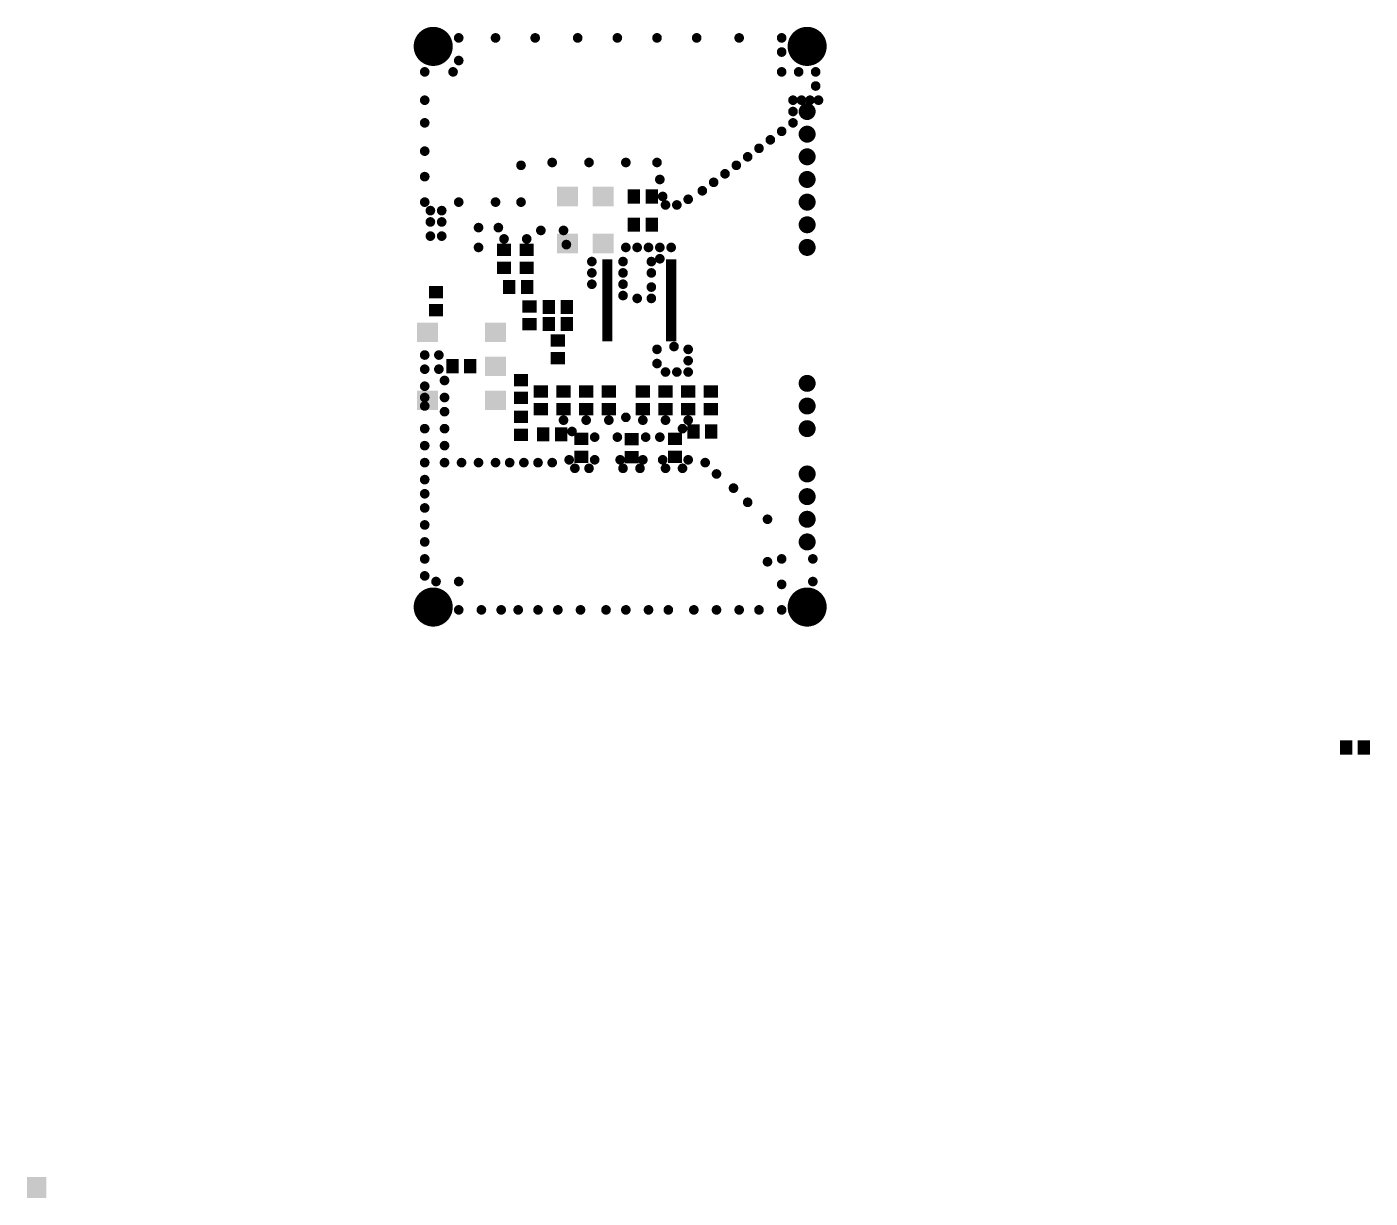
# Model space of a CAD drawing. Extents: x -1 to 149, y -1 to 130.
import ezdxf

# ---------------------------------------------------------------- set-up
doc = ezdxf.new("R2010")
doc.units = 0
doc.layers.add('Top_Mask', color=4, linetype='CONTINUOUS')

# ---------------------------------------------------------------- blocks, each defined once
blk = doc.blocks.new('UNIT_DISC')
at = {"linetype": 'CONTINUOUS', "const_width": 0.5}
blk.add_lwpolyline([(0.25, 0, 1), (-0.25, 0, 1)], format="xyb", close=True, dxfattribs=at)
blk = doc.blocks.new('SHAPE_EL_425_425_0_0_0_0')
at = {"xscale": 1.081, "yscale": 1.081, "zscale": 1.081}
blk.add_blockref('UNIT_DISC', (0, 0), dxfattribs=at)
blk = doc.blocks.new('zaclepki')
at = {"layer": 'Top_Mask'}
blk.add_blockref('SHAPE_EL_425_425_0_0_0_0', (0, 0), dxfattribs=at)
blk = doc.blocks.new('SHAPE_SQ_543_622_0_0_0_0')
blk.add_solid([(-0.6905, -0.7905), (0.6905, -0.7905), (-0.6905, 0.7905), (0.6905, 0.7905)])
blk = doc.blocks.new('1x1_23')
at = {"layer": 'Top_Mask'}
blk.add_blockref('SHAPE_SQ_543_622_0_0_0_0', (0, 0), dxfattribs=at)
blk = doc.blocks.new('1x1_222')
at = {"layer": 'Top_Mask'}
blk.add_blockref('SHAPE_SQ_543_622_0_0_0_0', (0, 0), dxfattribs=at)
blk = doc.blocks.new('C13')
at = {"rotation": 270}
for name, p in [('1x1_222', (59.055, 89.265)), ('1x1_23', (59.055, 87.265))]:
    blk.add_blockref(name, p, dxfattribs=at)
blk = doc.blocks.new('SHAPE_SQ_858_937_0_0_0_0')
blk.add_solid([(-1.0905, -1.1905), (1.0905, -1.1905), (-1.0905, 1.1905), (1.0905, 1.1905)])
blk = doc.blocks.new('1x1_221')
at = {"layer": 'Top_Mask'}
blk.add_blockref('SHAPE_SQ_543_622_0_0_0_0', (0, 0), dxfattribs=at)
blk = doc.blocks.new('13')
at = {"rotation": 90}
for name, p in [('1x1_222', (56.515, 89.265)), ('1x1_221', (56.515, 87.265))]:
    blk.add_blockref(name, p, dxfattribs=at)
at = {"layer": 'Top_Mask'}
blk.add_blockref('SHAPE_SQ_858_937_0_0_0_0', (0, 0), dxfattribs=at)
blk = doc.blocks.new('1x1_22')
at = {"layer": 'Top_Mask'}
blk.add_blockref('SHAPE_SQ_543_622_0_0_0_0', (0, 0), dxfattribs=at)
blk = doc.blocks.new('1x1_21')
at = {"layer": 'Top_Mask'}
blk.add_blockref('SHAPE_SQ_543_622_0_0_0_0', (0, 0), dxfattribs=at)
blk = doc.blocks.new('R3')
at = {"rotation": 270}
for name, p in [('1x1_21', (58.42, 94.98)), ('1x1_22', (58.42, 92.98))]:
    blk.add_blockref(name, p, dxfattribs=at)
blk = doc.blocks.new('1x1_226')
at = {"layer": 'Top_Mask'}
blk.add_blockref('SHAPE_SQ_543_622_0_0_0_0', (0, 0), dxfattribs=at)
blk = doc.blocks.new('1x1_24')
at = {"layer": 'Top_Mask'}
blk.add_blockref('SHAPE_SQ_543_622_0_0_0_0', (0, 0), dxfattribs=at)
blk = doc.blocks.new('R4')
for name, p in [('1x1_24', (57.42, 96.8375)), ('1x1_226', (59.42, 96.8375))]:
    blk.add_blockref(name, p)
blk = doc.blocks.new('1x1_28')
at = {"layer": 'Top_Mask'}
blk.add_blockref('SHAPE_SQ_543_622_0_0_0_0', (0, 0), dxfattribs=at)
blk = doc.blocks.new('C6')
at = {"rotation": 270}
for name, p in [('1x1_23', (54.9275, 105.14)), ('1x1_28', (54.9275, 103.14))]:
    blk.add_blockref(name, p, dxfattribs=at)
blk = doc.blocks.new('1x1_26')
at = {"layer": 'Top_Mask'}
blk.add_blockref('SHAPE_SQ_543_622_0_0_0_0', (0, 0), dxfattribs=at)
blk = doc.blocks.new('C2')
at = {"rotation": 90}
for name, p in [('1x1_26', (64.135, 89.265)), ('1x1_23', (64.135, 87.265))]:
    blk.add_blockref(name, p, dxfattribs=at)
blk = doc.blocks.new('1x1_223')
at = {"layer": 'Top_Mask'}
blk.add_blockref('SHAPE_SQ_543_622_0_0_0_0', (0, 0), dxfattribs=at)
blk = doc.blocks.new('C14')
at = {"rotation": 90}
for name, p in [('1x1_223', (73.025, 89.265)), ('1x1_23', (73.025, 87.265))]:
    blk.add_blockref(name, p, dxfattribs=at)
blk = doc.blocks.new('1x1_228')
at = {"layer": 'Top_Mask'}
blk.add_blockref('SHAPE_SQ_543_622_0_0_0_0', (0, 0), dxfattribs=at)
blk = doc.blocks.new('R1')
at = {"rotation": 90}
for name, p in [('1x1_228', (70.485, 89.265)), ('1x1_23', (70.485, 87.265))]:
    blk.add_blockref(name, p, dxfattribs=at)
blk = doc.blocks.new('SHAPE_EL_1724_1724_0_0_0_0')
at = {"xscale": 4.381, "yscale": 4.381, "zscale": 4.381}
blk.add_blockref('UNIT_DISC', (0, 0), dxfattribs=at)
blk = doc.blocks.new('diam_swer')
at = {"layer": 'Top_Mask'}
blk.add_blockref('SHAPE_EL_1724_1724_0_0_0_0', (0, 0), dxfattribs=at)
blk = doc.blocks.new('1x1_25')
at = {"layer": 'Top_Mask'}
blk.add_blockref('SHAPE_SQ_543_622_0_0_0_0', (0, 0), dxfattribs=at)
blk = doc.blocks.new('C10')
for name, p in [('1x1_23', (46.6, 92.1)), ('1x1_25', (48.6, 92.1))]:
    blk.add_blockref(name, p)
blk = doc.blocks.new('C15')
for name, p in [('1x1_221', (56.785, 84.455)), ('1x1_23', (58.785, 84.455))]:
    blk.add_blockref(name, p)
blk = doc.blocks.new('1x1_227')
at = {"layer": 'Top_Mask'}
blk.add_blockref('SHAPE_SQ_543_622_0_0_0_0', (0, 0), dxfattribs=at)
blk = doc.blocks.new('R5')
for name, p in [('1x1_28', (57.42, 98.7425)), ('1x1_227', (59.42, 98.7425))]:
    blk.add_blockref(name, p)
blk = doc.blocks.new('C4')
at = {"rotation": 90}
for name, p in [('1x1_28', (55.245, 98.79)), ('1x1_24', (55.245, 96.79))]:
    blk.add_blockref(name, p, dxfattribs=at)
blk = doc.blocks.new('1x1_2')
at = {"layer": 'Top_Mask'}
blk.add_blockref('SHAPE_SQ_543_622_0_0_0_0', (0, 0), dxfattribs=at)
blk = doc.blocks.new('R8')
at = {"rotation": 270}
for p in [(66.7, 83.9), (66.7, 81.9)]:
    blk.add_blockref('1x1_2', p, dxfattribs=at)
blk = doc.blocks.new('R9')
at = {"rotation": 270}
for p in [(71.5575, 83.935), (71.5575, 81.935)]:
    blk.add_blockref('1x1_2', p, dxfattribs=at)
blk = doc.blocks.new('C3')
at = {"rotation": 90}
for name, p in [('1x1_26', (61.595, 89.265)), ('1x1_23', (61.595, 87.265))]:
    blk.add_blockref(name, p, dxfattribs=at)
blk = doc.blocks.new('R6')
at = {"rotation": 270}
for name, p in [('1x1_25', (54.2925, 90.535)), ('1x1_228', (54.2925, 88.535))]:
    blk.add_blockref(name, p, dxfattribs=at)
blk = doc.blocks.new('C5')
for name, p in [('1x1_24', (52.975, 100.965)), ('1x1_28', (54.975, 100.965))]:
    blk.add_blockref(name, p)
blk = doc.blocks.new('C7')
at = {"rotation": 270}
for name, p in [('1x1_23', (52.3875, 105.14)), ('1x1_24', (52.3875, 103.14))]:
    blk.add_blockref(name, p, dxfattribs=at)
blk = doc.blocks.new('C1')
at = {"rotation": 90}
for name, p in [('1x1_228', (67.945, 89.265)), ('1x1_23', (67.945, 87.265))]:
    blk.add_blockref(name, p, dxfattribs=at)
blk = doc.blocks.new('15')
at = {"rotation": 270}
for name, p in [('1x1_223', (75.565, 89.265)), ('1x1_221', (75.565, 87.265))]:
    blk.add_blockref(name, p, dxfattribs=at)
blk = doc.blocks.new('C12')
at = {"rotation": 180}
for name, p in [('1x1_221', (66.945, 111.125)), ('1x1_23', (68.945, 111.125))]:
    blk.add_blockref(name, p, dxfattribs=at)
blk = doc.blocks.new('1x1_220')
at = {"layer": 'Top_Mask'}
blk.add_blockref('SHAPE_SQ_543_622_0_0_0_0', (0, 0), dxfattribs=at)
blk = doc.blocks.new('1x1_225')
at = {"layer": 'Top_Mask'}
blk.add_blockref('SHAPE_SQ_543_622_0_0_0_0', (0, 0), dxfattribs=at)
blk = doc.blocks.new('C11')
for name, p in [('1x1_225', (66.945, 107.95)), ('1x1_220', (68.945, 107.95))]:
    blk.add_blockref(name, p)
blk = doc.blocks.new('R7')
at = {"rotation": 270}
for p in [(61.0575, 83.935), (61.0575, 81.935)]:
    blk.add_blockref('1x1_2', p, dxfattribs=at)
blk = doc.blocks.new('R2')
at = {"rotation": 90}
for name, p in [('1x1_228', (54.2925, 86.4075)), ('1x1_221', (54.2925, 84.4075))]:
    blk.add_blockref(name, p, dxfattribs=at)
blk = doc.blocks.new('1x1_27')
at = {"layer": 'Top_Mask'}
blk.add_blockref('SHAPE_SQ_543_622_0_0_0_0', (0, 0), dxfattribs=at)
blk = doc.blocks.new('C8')
at = {"rotation": 270}
for name, p in [('1x1_2', (44.7675, 100.3775)), ('1x1_27', (44.7675, 98.3775))]:
    blk.add_blockref(name, p, dxfattribs=at)
blk = doc.blocks.new('C16')
for name, p in [('1x1_23', (73.6125, 84.7725)), ('1x1_221', (75.6125, 84.7725))]:
    blk.add_blockref(name, p)
blk = doc.blocks.new('SHAPE_SQ_937_858_0_0_0_0')
blk.add_solid([(-1.1905, -1.0905), (1.1905, -1.0905), (-1.1905, 1.0905), (1.1905, 1.0905)])
blk = doc.blocks.new('gen_pad3')
at = {"layer": 'Top_Mask'}
blk.add_blockref('SHAPE_SQ_937_858_0_0_0_0', (0, 0), dxfattribs=at)
blk = doc.blocks.new('gen_pad7')
at = {"layer": 'Top_Mask'}
blk.add_blockref('SHAPE_SQ_937_858_0_0_0_0', (0, 0), dxfattribs=at)
blk = doc.blocks.new('gen_pad2')
at = {"layer": 'Top_Mask'}
blk.add_blockref('SHAPE_SQ_937_858_0_0_0_0', (0, 0), dxfattribs=at)
blk = doc.blocks.new('gen_pad5')
at = {"layer": 'Top_Mask'}
blk.add_blockref('SHAPE_SQ_937_858_0_0_0_0', (0, 0), dxfattribs=at)
blk = doc.blocks.new('gen_pad1')
at = {"layer": 'Top_Mask'}
blk.add_blockref('SHAPE_SQ_937_858_0_0_0_0', (0, 0), dxfattribs=at)
blk = doc.blocks.new('11')
for name, p in [('gen_pad7', (43.815, 95.885)), ('gen_pad1', (51.435, 95.885)), ('gen_pad5', (51.435, 92.075)), ('gen_pad3', (43.815, 88.265)), ('gen_pad2', (51.435, 88.265))]:
    blk.add_blockref(name, p)
blk = doc.blocks.new('SHAPE_EL_750_750_0_0_0_0')
at = {"xscale": 1.905, "yscale": 1.905, "zscale": 1.905}
blk.add_blockref('UNIT_DISC', (0, 0), dxfattribs=at)
blk = doc.blocks.new('_Default_pad3')
at = {"layer": 'Top_Mask'}
blk.add_blockref('SHAPE_EL_750_750_0_0_0_0', (0, 0), dxfattribs=at)
blk = doc.blocks.new('_Default_pad19')
at = {"layer": 'Top_Mask'}
blk.add_blockref('SHAPE_EL_750_750_0_0_0_0', (0, 0), dxfattribs=at)
blk = doc.blocks.new('_Default_pad18')
at = {"layer": 'Top_Mask'}
blk.add_blockref('SHAPE_EL_750_750_0_0_0_0', (0, 0), dxfattribs=at)
blk = doc.blocks.new('_Default_pad16')
at = {"layer": 'Top_Mask'}
blk.add_blockref('SHAPE_EL_750_750_0_0_0_0', (0, 0), dxfattribs=at)
blk = doc.blocks.new('_Default_pad15')
at = {"layer": 'Top_Mask'}
blk.add_blockref('SHAPE_EL_750_750_0_0_0_0', (0, 0), dxfattribs=at)
blk = doc.blocks.new('_Default_pad14')
at = {"layer": 'Top_Mask'}
blk.add_blockref('SHAPE_EL_750_750_0_0_0_0', (0, 0), dxfattribs=at)
blk = doc.blocks.new('_Default_pad12')
at = {"layer": 'Top_Mask'}
blk.add_blockref('SHAPE_EL_750_750_0_0_0_0', (0, 0), dxfattribs=at)
blk = doc.blocks.new('_Default_pad10')
at = {"layer": 'Top_Mask'}
blk.add_blockref('SHAPE_EL_750_750_0_0_0_0', (0, 0), dxfattribs=at)
blk = doc.blocks.new('_Default_pad9')
at = {"layer": 'Top_Mask'}
blk.add_blockref('SHAPE_EL_750_750_0_0_0_0', (0, 0), dxfattribs=at)
blk = doc.blocks.new('_Default_pad17')
at = {"layer": 'Top_Mask'}
blk.add_blockref('SHAPE_EL_750_750_0_0_0_0', (0, 0), dxfattribs=at)
blk = doc.blocks.new('_Default_pad20')
at = {"layer": 'Top_Mask'}
blk.add_blockref('SHAPE_EL_750_750_0_0_0_0', (0, 0), dxfattribs=at)
blk = doc.blocks.new('_Default_pad21')
at = {"layer": 'Top_Mask'}
blk.add_blockref('SHAPE_EL_750_750_0_0_0_0', (0, 0), dxfattribs=at)
blk = doc.blocks.new('_Default_pad11')
at = {"layer": 'Top_Mask'}
blk.add_blockref('SHAPE_EL_750_750_0_0_0_0', (0, 0), dxfattribs=at)
blk = doc.blocks.new('_Default_pad13')
at = {"layer": 'Top_Mask'}
blk.add_blockref('SHAPE_EL_750_750_0_0_0_0', (0, 0), dxfattribs=at)
blk = doc.blocks.new('U3')
at = {"rotation": 90}
for name, p in [('_Default_pad3', (86.36, 120.65)), ('_Default_pad20', (86.36, 118.11)), ('_Default_pad19', (86.36, 115.57)), ('_Default_pad18', (86.36, 113.03)), ('_Default_pad17', (86.36, 110.49)), ('_Default_pad16', (86.36, 107.95)), ('_Default_pad15', (86.36, 105.41)), ('_Default_pad14', (86.36, 90.17)), ('_Default_pad13', (86.36, 87.63)), ('_Default_pad12', (86.36, 85.09)), ('_Default_pad11', (86.36, 80.01)), ('_Default_pad10', (86.36, 77.47)), ('_Default_pad9', (86.36, 74.93)), ('_Default_pad21', (86.36, 72.39))]:
    blk.add_blockref(name, p, dxfattribs=at)
blk = doc.blocks.new('1')
at = {"layer": 'Top_Mask'}
blk.add_blockref('SHAPE_SQ_858_937_0_0_0_0', (0, 0), dxfattribs=at)
blk = doc.blocks.new('121')
at = {"layer": 'Top_Mask'}
blk.add_blockref('SHAPE_SQ_858_937_0_0_0_0', (0, 0), dxfattribs=at)
blk = doc.blocks.new('125')
at = {"layer": 'Top_Mask'}
blk.add_blockref('SHAPE_SQ_858_937_0_0_0_0', (0, 0), dxfattribs=at)
blk = doc.blocks.new('12')
at = {"rotation": 270}
for name, p in [('1', (59.5, 111.125)), ('121', (63.5, 111.125)), ('13', (59.5, 105.855)), ('125', (63.5, 105.855))]:
    blk.add_blockref(name, p, dxfattribs=at)
blk = doc.blocks.new('SHAPE_SQ_450_299_0_0_0_0')
blk.add_solid([(-0.5715, -0.3805), (0.5715, -0.3805), (-0.5715, 0.3805), (0.5715, 0.3805)])
blk = doc.blocks.new('ad920013')
at = {"layer": 'Top_Mask'}
blk.add_blockref('SHAPE_SQ_450_299_0_0_0_0', (0, 0), dxfattribs=at)
blk = doc.blocks.new('ad920014')
at = {"layer": 'Top_Mask'}
blk.add_blockref('SHAPE_SQ_450_299_0_0_0_0', (0, 0), dxfattribs=at)
blk = doc.blocks.new('ad920015')
at = {"layer": 'Top_Mask'}
blk.add_blockref('SHAPE_SQ_450_299_0_0_0_0', (0, 0), dxfattribs=at)
blk = doc.blocks.new('ad920016')
at = {"layer": 'Top_Mask'}
blk.add_blockref('SHAPE_SQ_450_299_0_0_0_0', (0, 0), dxfattribs=at)
blk = doc.blocks.new('ad920017')
at = {"layer": 'Top_Mask'}
blk.add_blockref('SHAPE_SQ_450_299_0_0_0_0', (0, 0), dxfattribs=at)
blk = doc.blocks.new('ad920018')
at = {"layer": 'Top_Mask'}
blk.add_blockref('SHAPE_SQ_450_299_0_0_0_0', (0, 0), dxfattribs=at)
blk = doc.blocks.new('ad920019')
at = {"layer": 'Top_Mask'}
blk.add_blockref('SHAPE_SQ_450_299_0_0_0_0', (0, 0), dxfattribs=at)
blk = doc.blocks.new('ad92003')
at = {"layer": 'Top_Mask'}
blk.add_blockref('SHAPE_SQ_450_299_0_0_0_0', (0, 0), dxfattribs=at)
blk = doc.blocks.new('ad920012')
at = {"layer": 'Top_Mask'}
blk.add_blockref('SHAPE_SQ_450_299_0_0_0_0', (0, 0), dxfattribs=at)
blk = doc.blocks.new('ad920023')
at = {"layer": 'Top_Mask'}
blk.add_blockref('SHAPE_SQ_450_299_0_0_0_0', (0, 0), dxfattribs=at)
blk = doc.blocks.new('ad92009')
at = {"layer": 'Top_Mask'}
blk.add_blockref('SHAPE_SQ_450_299_0_0_0_0', (0, 0), dxfattribs=at)
blk = doc.blocks.new('ad920010')
at = {"layer": 'Top_Mask'}
blk.add_blockref('SHAPE_SQ_450_299_0_0_0_0', (0, 0), dxfattribs=at)
blk = doc.blocks.new('ad920025')
at = {"layer": 'Top_Mask'}
blk.add_blockref('SHAPE_SQ_450_299_0_0_0_0', (0, 0), dxfattribs=at)
blk = doc.blocks.new('ad92001')
at = {"layer": 'Top_Mask'}
blk.add_blockref('SHAPE_SQ_450_299_0_0_0_0', (0, 0), dxfattribs=at)
blk = doc.blocks.new('ad920027')
at = {"layer": 'Top_Mask'}
blk.add_blockref('SHAPE_SQ_450_299_0_0_0_0', (0, 0), dxfattribs=at)
blk = doc.blocks.new('ad920028')
at = {"layer": 'Top_Mask'}
blk.add_blockref('SHAPE_SQ_450_299_0_0_0_0', (0, 0), dxfattribs=at)
blk = doc.blocks.new('ad92006')
at = {"layer": 'Top_Mask'}
blk.add_blockref('SHAPE_SQ_450_299_0_0_0_0', (0, 0), dxfattribs=at)
blk = doc.blocks.new('ad92002')
at = {"layer": 'Top_Mask'}
blk.add_blockref('SHAPE_SQ_450_299_0_0_0_0', (0, 0), dxfattribs=at)
blk = doc.blocks.new('ad920022')
at = {"layer": 'Top_Mask'}
blk.add_blockref('SHAPE_SQ_450_299_0_0_0_0', (0, 0), dxfattribs=at)
blk = doc.blocks.new('ad920011')
at = {"layer": 'Top_Mask'}
blk.add_blockref('SHAPE_SQ_450_299_0_0_0_0', (0, 0), dxfattribs=at)
blk = doc.blocks.new('ad920026')
at = {"layer": 'Top_Mask'}
blk.add_blockref('SHAPE_SQ_450_299_0_0_0_0', (0, 0), dxfattribs=at)
blk = doc.blocks.new('U2')
at = {"rotation": 180}
for name, p in [('ad920025', (63.97, 103.7)), ('ad92003', (71.12, 103.7)), ('ad92003', (63.97, 103.05)), ('ad92003', (63.97, 102.4)), ('ad920019', (71.12, 103.05)), ('ad920018', (71.12, 102.4)), ('ad92003', (63.97, 101.75)), ('ad92003', (63.97, 101.1)), ('ad920017', (71.12, 101.75)), ('ad920016', (71.12, 101.1)), ('ad92003', (63.97, 100.45)), ('ad92001', (63.97, 99.8)), ('ad920027', (63.97, 99.15)), ('ad920015', (71.12, 100.45)), ('ad920014', (71.12, 99.8)), ('ad920013', (71.12, 99.15)), ('ad920028', (63.97, 98.5)), ('ad920026', (63.97, 97.85)), ('ad920012', (71.12, 98.5)), ('ad920011', (71.12, 97.85)), ('ad92001', (63.97, 97.2)), ('ad92006', (63.97, 96.55)), ('ad920010', (71.12, 97.2)), ('ad92009', (71.12, 96.55)), ('ad92002', (63.97, 95.9)), ('ad920022', (63.97, 95.25)), ('ad920023', (71.12, 95.9)), ('ad92003', (71.12, 95.25))]:
    blk.add_blockref(name, p, dxfattribs=at)

msp = doc.modelspace()

# ---------------------------------------------------------------- block references
for name, p in [('diam_swer', (44.45, 127.9525)), ('diam_swer', (86.36, 127.9525)), ('zaclepki', (47.3075, 128.905)), ('zaclepki', (51.435, 128.905)), ('zaclepki', (55.88, 128.905)), ('zaclepki', (60.6425, 128.905)), ('zaclepki', (65.0875, 128.905)), ('zaclepki', (69.5325, 128.905)), ('zaclepki', (73.9775, 128.905)), ('zaclepki', (78.74, 128.905)), ('zaclepki', (83.5025, 128.905)), ('zaclepki', (47.3075, 126.365)), ('zaclepki', (83.5025, 127.3175)), ('zaclepki', (43.4975, 125.095)), ('zaclepki', (46.6725, 125.095)), ('zaclepki', (83.5025, 125.095)), ('zaclepki', (85.4075, 125.095)), ('zaclepki', (87.3125, 125.095)), ('zaclepki', (87.3125, 123.5075)), ('zaclepki', (43.4975, 121.92)), ('zaclepki', (84.7725, 121.92)), ('zaclepki', (85.725, 121.92)), ('zaclepki', (86.6775, 121.92)), ('zaclepki', (87.63, 121.92)), ('zaclepki', (84.7725, 120.65)), ('U3', (0, 0)), ('zaclepki', (43.4975, 119.38)), ('zaclepki', (83.5025, 118.4275)), ('zaclepki', (84.7725, 119.38)), ('zaclepki', (82.2325, 117.475)), ('zaclepki', (43.4975, 116.205)), ('zaclepki', (79.6925, 115.57)), ('zaclepki', (80.9625, 116.5225)), ('zaclepki', (54.2925, 114.6175)), ('zaclepki', (57.785, 114.935)), ('zaclepki', (61.9125, 114.935)), ('zaclepki', (66.04, 114.935)), ('zaclepki', (69.5325, 114.935)), ('zaclepki', (78.4225, 114.6175)), ('zaclepki', (43.4975, 113.3475)), ('zaclepki', (69.85, 113.03)), ('zaclepki', (75.8825, 112.7125)), ('zaclepki', (77.1525, 113.665)), ('12', (0, 0)), ('C12', (0, 0)), ('zaclepki', (70.1675, 111.125)), ('zaclepki', (74.6125, 111.76)), ('zaclepki', (43.4975, 110.49)), ('zaclepki', (44.1325, 109.5375)), ('zaclepki', (45.4025, 109.5375)), ('zaclepki', (47.3075, 110.49)), ('zaclepki', (51.435, 110.49)), ('zaclepki', (54.2925, 110.49)), ('zaclepki', (70.485, 110.1725)), ('zaclepki', (71.755, 110.1725)), ('zaclepki', (73.025, 110.8075)), ('zaclepki', (44.1325, 108.2675)), ('zaclepki', (45.4025, 108.2675)), ('C11', (0, 0)), ('zaclepki', (44.1325, 106.68)), ('zaclepki', (45.4025, 106.68)), ('zaclepki', (49.53, 107.6325)), ('zaclepki', (51.7525, 107.6325)), ('zaclepki', (52.3875, 106.3625)), ('zaclepki', (54.9275, 106.3625)), ('zaclepki', (56.515, 107.315)), ('zaclepki', (59.055, 107.315)), ('zaclepki', (49.53, 105.41)), ('C7', (0, 0)), ('C6', (0, 0)), ('zaclepki', (59.3725, 105.7275)), ('zaclepki', (66.04, 105.41)), ('zaclepki', (67.31, 105.41)), ('zaclepki', (68.58, 105.41)), ('zaclepki', (69.85, 105.41)), ('zaclepki', (71.12, 105.41)), ('zaclepki', (62.23, 103.8225)), ('U2', (0, 0)), ('zaclepki', (65.7225, 103.8225)), ('zaclepki', (68.8975, 103.8225)), ('zaclepki', (69.85, 104.14)), ('zaclepki', (62.23, 102.5525)), ('zaclepki', (65.7225, 102.5525)), ('zaclepki', (68.8975, 102.5525)), ('C8', (0, 0)), ('C5', (0, 0)), ('zaclepki', (62.23, 101.2825)), ('zaclepki', (65.7225, 101.2825)), ('zaclepki', (68.8975, 100.965)), ('C4', (0, 0)), ('R5', (0, 0)), ('zaclepki', (65.7225, 100.0125)), ('zaclepki', (67.31, 99.695)), ('zaclepki', (68.8975, 99.695)), ('11', (0, 0)), ('R4', (0, 0)), ('R3', (0, 0)), ('zaclepki', (43.4975, 93.345)), ('zaclepki', (45.085, 93.345)), ('zaclepki', (69.5325, 93.98)), ('zaclepki', (71.4375, 94.2975)), ('zaclepki', (73.025, 93.98)), ('zaclepki', (43.4975, 91.7575)), ('zaclepki', (45.085, 91.7575)), ('C10', (0, 0)), ('zaclepki', (69.5325, 92.3925)), ('zaclepki', (70.485, 91.44)), ('zaclepki', (71.755, 91.44)), ('zaclepki', (73.025, 92.71)), ('zaclepki', (73.025, 91.44)), ('zaclepki', (43.4975, 89.8525)), ('zaclepki', (45.72, 90.4875)), ('R6', (0, 0)), ('13', (0, 0)), ('zaclepki', (43.4975, 88.5825)), ('zaclepki', (45.72, 88.5825)), ('C13', (0, 0)), ('C3', (0, 0)), ('C2', (0, 0)), ('C1', (0, 0)), ('R1', (0, 0)), ('C14', (0, 0)), ('15', (0, 0)), ('zaclepki', (43.4975, 87.63)), ('zaclepki', (45.72, 86.995)), ('R2', (0, 0)), ('zaclepki', (59.055, 86.0425)), ('zaclepki', (61.595, 86.0425)), ('zaclepki', (64.135, 86.0425)), ('zaclepki', (66.04, 86.36)), ('zaclepki', (67.945, 86.0425)), ('zaclepki', (70.485, 86.0425)), ('zaclepki', (73.025, 86.0425)), ('zaclepki', (43.4975, 85.09)), ('zaclepki', (45.72, 85.09)), ('C15', (0, 0)), ('zaclepki', (60.0075, 84.7725)), ('R7', (0, 0)), ('zaclepki', (62.5475, 84.1375)), ('zaclepki', (65.0875, 84.1375)), ('R8', (0, 0)), ('zaclepki', (68.2625, 84.1375)), ('zaclepki', (69.85, 84.1375)), ('R9', (0, 0)), ('zaclepki', (72.39, 85.09)), ('C16', (0, 0)), ('zaclepki', (43.4975, 83.185)), ('zaclepki', (45.72, 83.185)), ('zaclepki', (43.4975, 81.28)), ('zaclepki', (45.72, 81.28)), ('zaclepki', (47.625, 81.28)), ('zaclepki', (49.53, 81.28)), ('zaclepki', (51.435, 81.28)), ('zaclepki', (53.0225, 81.28)), ('zaclepki', (54.61, 81.28)), ('zaclepki', (56.1975, 81.28)), ('zaclepki', (57.785, 81.28)), ('zaclepki', (59.69, 81.5975)), ('zaclepki', (62.5475, 81.5975)), ('zaclepki', (65.405, 81.5975)), ('zaclepki', (67.945, 81.5975)), ('zaclepki', (70.1675, 81.5975)), ('zaclepki', (73.025, 81.5975)), ('zaclepki', (74.93, 81.28)), ('zaclepki', (43.4975, 79.375)), ('zaclepki', (60.325, 80.645)), ('zaclepki', (61.9125, 80.645)), ('zaclepki', (65.7225, 80.645)), ('zaclepki', (67.6275, 80.645)), ('zaclepki', (70.485, 80.645)), ('zaclepki', (72.39, 80.645)), ('zaclepki', (76.2, 80.01)), ('zaclepki', (43.4975, 77.7875)), ('zaclepki', (78.105, 78.4225)), ('zaclepki', (79.6925, 76.835)), ('zaclepki', (43.4975, 76.2)), ('zaclepki', (81.915, 74.93)), ('zaclepki', (43.4975, 74.295)), ('zaclepki', (43.4975, 72.39)), ('zaclepki', (43.4975, 70.485)), ('zaclepki', (83.5025, 70.485)), ('zaclepki', (86.995, 70.485)), ('zaclepki', (81.915, 70.1675)), ('zaclepki', (43.4975, 68.58)), ('zaclepki', (44.7675, 67.945)), ('zaclepki', (47.3075, 67.945)), ('zaclepki', (83.5025, 67.6275)), ('zaclepki', (86.995, 67.945)), ('diam_swer', (44.45, 65.0875)), ('diam_swer', (86.36, 65.0875)), ('zaclepki', (47.3075, 64.77)), ('zaclepki', (49.8475, 64.77)), ('zaclepki', (52.07, 64.77)), ('zaclepki', (53.975, 64.77)), ('zaclepki', (56.1975, 64.77)), ('zaclepki', (58.42, 64.77)), ('zaclepki', (60.96, 64.77)), ('zaclepki', (63.8175, 64.77)), ('zaclepki', (66.04, 64.77)), ('zaclepki', (68.58, 64.77)), ('zaclepki', (70.8025, 64.77)), ('zaclepki', (73.66, 64.77)), ('zaclepki', (76.2, 64.77)), ('zaclepki', (78.74, 64.77)), ('zaclepki', (80.9625, 64.77)), ('zaclepki', (83.5025, 64.77))]:
    msp.add_blockref(name, p)

doc.saveas('drawing.dxf')
